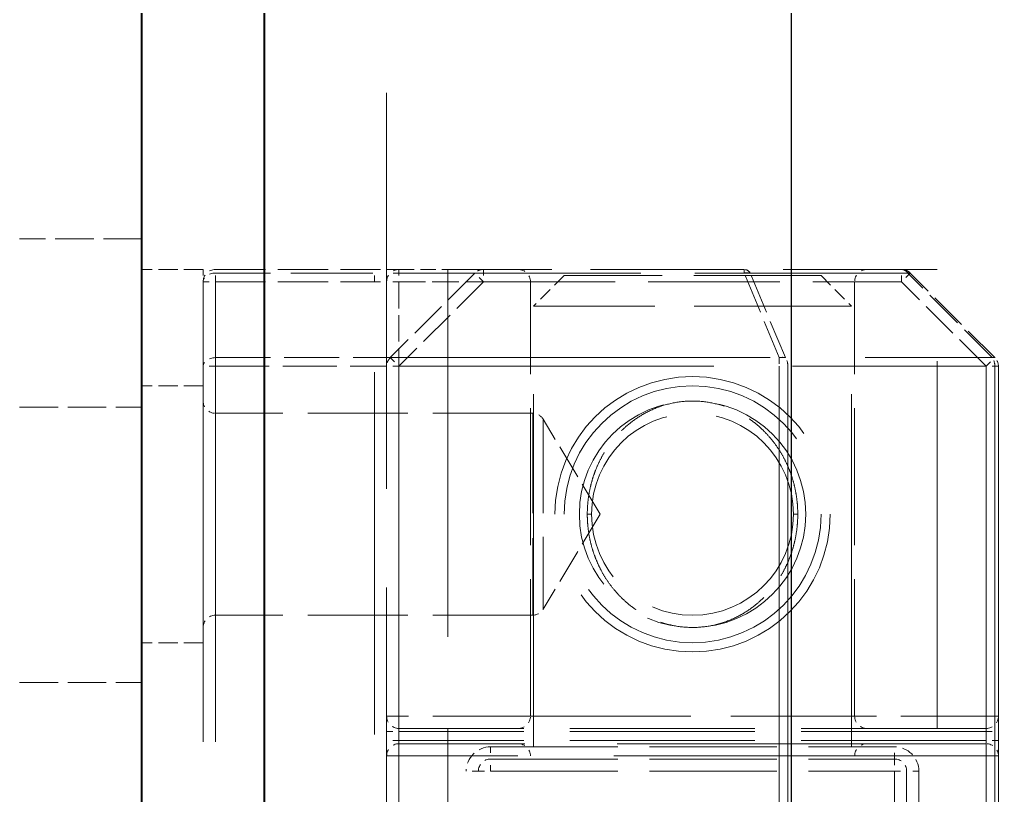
# Model space of a CAD drawing. Header units: millimetres. Extents: x 0 to 2523, y 0 to 1782.
# Drawn here: x 528.71 to 544.71, y 764.47 to 777.15 of the extents above; entities that cross this region are included whole.
import ezdxf

# ---------------------------------------------------------------- set-up
doc = ezdxf.new("R2010")
doc.units = ezdxf.units.MM
doc.header["$LTSCALE"] = 3
for name, pattern in [('CHAIN', [0.3543, 0.2362, -0.0295, 0.0591, -0.0295]), ('DASHED', [0.2067, 0.1654, -0.0413]), ('DOUBLE_DASH_CHAIN', [1.2403, 0.6614, -0.0827, 0.1654, -0.0827, 0.1654, -0.0827])]:
    doc.linetypes.add(name, pattern=pattern)
for name, color, linetype, lineweight in [('가려진 것(ISO)', 2, 'DASHED', 18), ('가려진 좁은 것(ISO)', 2, 'DASHED', 18), ('가시적인 것(ISO)', 3, 'Continuous', 40), ('단면선(ISO)', 7, 'CHAIN', 25)]:
    doc.layers.add(name, color=color, linetype=linetype, lineweight=lineweight)

# ---------------------------------------------------------------- blocks, each defined once
blk = doc.blocks.new('2dTransSection3')
at = {"layer": '단면선(ISO)', "linetype": 'DOUBLE_DASH_CHAIN', "ltscale": 5.751909}
blk.add_line((180.4422, 326.2504), (180.4422, 222.6141), dxfattribs=at)

msp = doc.modelspace()

# ---------------------------------------------------------------- linework, layer by layer
at = {"layer": '가려진 것(ISO)', "ltscale": 13.035532}
msp.add_line((534.7116, 729.0669), (534.7116, 923.0669), dxfattribs=at)
at = {"layer": '가려진 것(ISO)', "ltscale": 1.269698}
for p, q in [((530.7116, 773.5669), (528.7116, 773.5669)), ((528.7116, 770.8169), (530.7116, 770.8169)), ((528.7116, 766.3169), (530.7116, 766.3169))]:
    msp.add_line(p, q, dxfattribs=at)
at = {"layer": '가려진 것(ISO)', "ltscale": 0.634799}
for p, q in [((531.7116, 773.0669), (530.7116, 773.0669)), ((531.7116, 771.1669), (530.7116, 771.1669)), ((531.7116, 766.9669), (530.7116, 766.9669))]:
    msp.add_line(p, q, dxfattribs=at)
at = {"layer": '가려진 것(ISO)', "ltscale": 0.12688}
msp.add_line((531.7116, 773.0669), (531.7116, 772.8669), dxfattribs=at)
at = {"layer": '가려진 것(ISO)', "ltscale": 1.650637}
msp.add_line((531.9116, 773.0669), (534.5116, 773.0669), dxfattribs=at)
at = {"layer": '가려진 것(ISO)', "ltscale": 0.398819}
msp.add_line((534.9116, 773.0669), (534.5116, 773.0669), dxfattribs=at)
at = {"layer": '가려진 것(ISO)', "ltscale": 1.24153}
for p, q in [((536.1531, 773.0083), (534.7702, 771.6254)), ((544.6531, 771.6254), (543.2702, 773.0083))]:
    msp.add_line(p, q, dxfattribs=at)
at = {"layer": '가려진 것(ISO)', "ltscale": 0.507819}
msp.add_line((534.9116, 773.0669), (535.7116, 773.0669), dxfattribs=at)
at = {"layer": '가려진 것(ISO)', "ltscale": 12.094824}
for p, q in [((535.7116, 773.0669), (535.7116, 743.0669)), ((543.7116, 743.0669), (543.7116, 773.0669))]:
    msp.add_line(p, q, dxfattribs=at)
at = {"layer": '가려진 것(ISO)', "ltscale": 5.079091}
msp.add_line((543.7116, 773.0669), (535.7116, 773.0669), dxfattribs=at)
at = {"layer": '가려진 것(ISO)', "ltscale": 0.448852}
for p, q in [((537.6117, 772.9669), (537.1116, 772.4668)), ((541.8116, 772.9669), (542.3116, 772.4668))]:
    msp.add_line(p, q, dxfattribs=at)
at = {"layer": '가려진 것(ISO)', "ltscale": 4.188526}
msp.add_line((541.8116, 772.9669), (537.6117, 772.9669), dxfattribs=at)
at = {"layer": '가려진 것(ISO)', "ltscale": 15.158845}
msp.add_line((531.7116, 772.8669), (531.7116, 754.0669), dxfattribs=at)
at = {"layer": '가려진 것(ISO)', "ltscale": 4.507682}
for p, q in [((537.0616, 765.7669), (537.0616, 772.8669)), ((542.3616, 765.7669), (542.3616, 772.8669))]:
    msp.add_line(p, q, dxfattribs=at)
at = {"layer": '가려진 것(ISO)', "ltscale": 5.185843}
msp.add_line((542.3116, 772.4668), (537.1116, 772.4668), dxfattribs=at)
at = {"layer": '가려진 것(ISO)', "ltscale": 11.611019}
for p, q in [((537.1116, 743.6669), (537.1116, 772.4668)), ((542.3116, 743.6669), (542.3116, 772.4668))]:
    msp.add_line(p, q, dxfattribs=at)
at = {"layer": '가려진 것(ISO)', "ltscale": 14.424725}
msp.add_line((544.7116, 771.484), (544.7116, 744.6497), dxfattribs=at)
at = {"layer": '가려진 것(ISO)', "ltscale": 3.293022}
for p, q in [((537.0985, 770.7169), (531.9116, 770.7169)), ((537.0985, 767.4169), (531.9116, 767.4169))]:
    msp.add_line(p, q, dxfattribs=at)
at = {"layer": '가려진 것(ISO)', "ltscale": 1.150204}
for q in [(537.2699, 770.6199), (537.2699, 767.5139)]:
    msp.add_line((538.2031, 769.0669), q, dxfattribs=at)
at = {"layer": '가려진 것(ISO)', "ltscale": 6.094929}
msp.add_line((544.5116, 765.5669), (534.9116, 765.5669), dxfattribs=at)
at = {"layer": '가려진 것(ISO)', "ltscale": 12.159042}
msp.add_line((544.5116, 765.3169), (534.9116, 765.3169), dxfattribs=at)
at = {"layer": '가려진 것(ISO)', "ltscale": 4.190233}
msp.add_line((536.4116, 765.0669), (543.0116, 765.0669), dxfattribs=at)
at = {"layer": '가려진 것(ISO)', "ltscale": 11.369134}
for p, q in [((537.0616, 751.0169), (537.0616, 765.1169)), ((542.3616, 751.0169), (542.3616, 765.1169))]:
    msp.add_line(p, q, dxfattribs=at)
at = {"layer": '가려진 것(ISO)', "ltscale": 10.965973}
for p, q in [((536.2116, 751.2669), (536.2116, 764.8669)), ((543.2116, 764.8669), (543.2116, 751.2669))]:
    msp.add_line(p, q, dxfattribs=at)
at = {"layer": '가려진 것(ISO)', "ltscale": 11.399102}
msp.add_circle((539.7116, 769.0669), 2.25, dxfattribs=at)
at = {"layer": '가려진 것(ISO)', "ltscale": 10.639162}
msp.add_circle((539.7116, 769.0669), 2.1, dxfattribs=at)
at = {"layer": '가려진 것(ISO)', "ltscale": 6.582059}
msp.add_circle((539.7116, 769.0669), 1.65, dxfattribs=at)
at = {"layer": '가려진 것(ISO)', "ltscale": 0.199359}
for centre, start, end in [((531.9116, 772.8669), 90, 180), ((534.9116, 772.8669), 90, 180), ((536.8616, 772.8669), 0, 90), ((542.5616, 772.8669), 90, 180), ((531.9116, 770.9169), 180, 270), ((531.9116, 767.2169), 90, 180), ((534.9116, 765.7669), 180, 270), ((536.8616, 765.7669), 270, 0), ((542.5616, 765.7669), 180, 270), ((544.5116, 765.7669), 270, 0), ((534.9116, 765.1169), 90, 180), ((536.8616, 765.1169), 0, 90), ((542.5616, 765.1169), 90, 180), ((544.5116, 765.1169), 0, 90), ((536.4116, 764.8669), 90, 180), ((543.0116, 764.8669), 0, 90)]:
    msp.add_arc(centre, 0.2, start, end, dxfattribs=at)
at = {"layer": '가려진 것(ISO)', "ltscale": 0.09963}
for centre, start, end in [((536.2945, 772.8669), 89.99998, 134.99999), ((543.1288, 772.8669), 45.00001, 90.00002), ((534.9116, 771.484), 135.00002, 180), ((544.5116, 771.484), 0, 44.99998)]:
    msp.add_arc(centre, 0.2, start, end, dxfattribs=at)
at = {"layer": '가려진 것(ISO)', "ltscale": 0.130657}
for centre, start, end in [((537.0985, 770.5169), 31, 90), ((537.0985, 767.6169), 270, 329)]:
    msp.add_arc(centre, 0.2, start, end, dxfattribs=at)
at = {"layer": '가려진 좁은 것(ISO)', "ltscale": 0.199359}
for p, q in [((531.9116, 772.8669), (531.9116, 773.0669)), ((534.5116, 772.8669), (534.5116, 773.0669)), ((534.9116, 773.0669), (534.9116, 772.8669)), ((536.2945, 772.8669), (536.1531, 773.0083)), ((536.2945, 773.0669), (536.2945, 772.8669)), ((543.1288, 772.8669), (543.1288, 773.0669)), ((543.2702, 773.0083), (543.1288, 772.8669)), ((531.7116, 772.8669), (531.9116, 772.8669)), ((534.5116, 772.8669), (534.7116, 772.8669)), ((534.9116, 772.8669), (534.7116, 772.8669)), ((534.7702, 771.6254), (534.9116, 771.484)), ((544.5116, 771.484), (544.6531, 771.6254)), ((531.9116, 771.484), (531.7116, 771.484)), ((534.9116, 771.484), (534.7116, 771.484)), ((544.7116, 771.484), (544.5116, 771.484)), ((534.7116, 765.5169), (534.9116, 765.5169)), ((544.5116, 765.5169), (544.7116, 765.5169)), ((534.9116, 765.3669), (534.7116, 765.3669)), ((544.7116, 765.3669), (544.5116, 765.3669)), ((536.4116, 765.2669), (536.4116, 765.0669)), ((543.0116, 765.0669), (543.0116, 765.2669)), ((536.4116, 764.8669), (536.4116, 765.0669)), ((543.0116, 765.0669), (543.0116, 764.8669)), ((536.2116, 764.8669), (536.0116, 764.8669)), ((536.2116, 764.8669), (536.4116, 764.8669)), ((543.0116, 764.8669), (543.2116, 764.8669)), ((543.4116, 764.8669), (543.2116, 764.8669))]:
    msp.add_line(p, q, dxfattribs=at)
at = {"layer": '가려진 좁은 것(ISO)', "ltscale": 2.692774}
msp.add_line((536.1531, 773.0083), (531.9116, 773.0083), dxfattribs=at)
at = {"layer": '가려진 좁은 것(ISO)', "ltscale": 7.097816}
msp.add_line((543.2702, 773.0083), (536.1531, 773.0083), dxfattribs=at)
at = {"layer": '가려진 좁은 것(ISO)', "ltscale": 0.09963}
for p, q in [((540.556, 773.0083), (540.556, 773.0669)), ((541.1288, 771.6254), (541.1288, 771.484))]:
    msp.add_line(p, q, dxfattribs=at)
at = {"layer": '가려진 좁은 것(ISO)', "ltscale": 1.293692}
for p, q in [((541.1288, 771.6254), (540.556, 773.0083)), ((541.2288, 771.6254), (540.656, 773.0083)), ((544.6116, 771.6254), (543.2288, 773.0083))]:
    msp.add_line(p, q, dxfattribs=at)
at = {"layer": '가려진 좁은 것(ISO)', "ltscale": 1.650637}
msp.add_line((531.9116, 772.8669), (534.5116, 772.8669), dxfattribs=at)
at = {"layer": '가려진 좁은 것(ISO)', "ltscale": 15.158845}
msp.add_line((531.9116, 772.8669), (531.9116, 754.0669), dxfattribs=at)
at = {"layer": '가려진 좁은 것(ISO)', "ltscale": 11.933559}
msp.add_line((534.5116, 743.2669), (534.5116, 772.8669), dxfattribs=at)
at = {"layer": '가려진 좁은 것(ISO)', "ltscale": 0.877865}
for q in [(536.2945, 772.8669), (534.9116, 771.484)]:
    msp.add_line((534.9116, 772.8669), q, dxfattribs=at)
at = {"layer": '가려진 좁은 것(ISO)', "ltscale": 1.24153}
for p, q in [((536.2945, 772.8669), (534.9116, 771.484)), ((544.5116, 771.484), (543.1288, 772.8669))]:
    msp.add_line(p, q, dxfattribs=at)
at = {"layer": '가려진 좁은 것(ISO)', "ltscale": 4.338999}
msp.add_line((536.2945, 772.8669), (543.1288, 772.8669), dxfattribs=at)
at = {"layer": '가려진 좁은 것(ISO)', "ltscale": 1.814808}
msp.add_line((531.9116, 771.6254), (534.7702, 771.6254), dxfattribs=at)
at = {"layer": '가려진 좁은 것(ISO)', "ltscale": 12.517282}
msp.add_line((534.7702, 771.6254), (544.6531, 771.6254), dxfattribs=at)
at = {"layer": '가려진 좁은 것(ISO)', "ltscale": 1.777617}
msp.add_line((531.9116, 771.484), (534.7116, 771.484), dxfattribs=at)
at = {"layer": '가려진 좁은 것(ISO)', "ltscale": 14.424725}
for p, q in [((534.9116, 771.484), (534.9116, 744.6497)), ((541.1288, 771.484), (541.1288, 744.6497)), ((541.2702, 771.484), (541.2702, 744.6497)), ((544.5116, 771.484), (544.5116, 744.6497)), ((544.6531, 771.484), (544.6531, 744.6497))]:
    msp.add_line(p, q, dxfattribs=at)
at = {"layer": '가려진 좁은 것(ISO)', "ltscale": 10.377377}
msp.add_line((534.9116, 771.484), (544.5116, 771.484), dxfattribs=at)
at = {"layer": '가려진 좁은 것(ISO)', "ltscale": 3.290979}
msp.add_line((537.0985, 770.7169), (537.0985, 767.4169), dxfattribs=at)
at = {"layer": '가려진 좁은 것(ISO)', "ltscale": 3.097519}
msp.add_line((537.2699, 770.6199), (537.2699, 767.5139), dxfattribs=at)
at = {"layer": '가려진 좁은 것(ISO)', "ltscale": 3.21311}
for p, q in [((537.0616, 765.7669), (534.7116, 765.7669)), ((544.7116, 765.7669), (542.3616, 765.7669))]:
    msp.add_line(p, q, dxfattribs=at)
at = {"layer": '가려진 좁은 것(ISO)', "ltscale": 5.285573}
msp.add_line((537.0616, 765.7669), (542.3616, 765.7669), dxfattribs=at)
at = {"layer": '가려진 좁은 것(ISO)', "ltscale": 6.094929}
for p, q in [((544.5116, 765.5169), (534.9116, 765.5169)), ((544.5116, 765.3669), (534.9116, 765.3669))]:
    msp.add_line(p, q, dxfattribs=at)
at = {"layer": '가려진 좁은 것(ISO)', "ltscale": 4.190233}
for p, q in [((536.4116, 765.2669), (543.0116, 765.2669)), ((536.4116, 764.8669), (543.0116, 764.8669))]:
    msp.add_line(p, q, dxfattribs=at)
at = {"layer": '가려진 좁은 것(ISO)', "ltscale": 12.665669}
msp.add_line((544.7116, 765.1169), (534.7116, 765.1169), dxfattribs=at)
at = {"layer": '가려진 좁은 것(ISO)', "ltscale": 10.965973}
for p, q in [((536.0116, 751.2669), (536.0116, 764.8669)), ((536.4116, 751.2669), (536.4116, 764.8669)), ((543.0116, 764.8669), (543.0116, 751.2669)), ((543.4116, 764.8669), (543.4116, 751.2669))]:
    msp.add_line(p, q, dxfattribs=at)
at = {"layer": '가려진 좁은 것(ISO)', "ltscale": 7.379896}
msp.add_circle((539.7116, 769.0669), 1.85, dxfattribs=at)
at = {"layer": '가려진 좁은 것(ISO)', "ltscale": 0.398819}
for centre, start, end in [((536.4116, 764.8669), 90, 180), ((543.0116, 764.8669), 0, 90)]:
    msp.add_arc(centre, 0.4, start, end, dxfattribs=at)
at = {"layer": '가려진 좁은 것(ISO)', "ltscale": 0.199359}
for centre in [(531.9116, 772.8669), (531.9116, 771.484)]:
    msp.add_ellipse(centre, major_axis=(-0.2, 0), ratio=0.7071068, start_param=4.712389, end_param=6.2831853, dxfattribs=at)
at = {"layer": '가려진 좁은 것(ISO)', "ltscale": 0.09963}
for centre, major_axis, start_param, end_param in [((540.556, 772.8669), (0, 0.2), 5.4977871, 6.2831853), ((543.1288, 772.8669), (0, 0.2), 5.4977871, 6.2831853), ((541.1288, 771.484), (0, 0.2), 4.712389, 5.4977871), ((544.5116, 771.484), (0, -0.2), 1.5707963, 2.3561945)]:
    msp.add_ellipse(centre, major_axis=major_axis, ratio=0.7071068, start_param=start_param, end_param=end_param, dxfattribs=at)
at = {"layer": '가려진 좁은 것(ISO)', "ltscale": 0.069489}
for centre, major_axis, ratio, start_param, end_param in [((540.556, 772.8669), (-0.1848, -0.0765), 0.6785983, 3.8903464, 4.4383748), ((543.1288, 772.8669), (0.1414, 0.1414), 0.2810846, 0, 0.5480284), ((541.1288, 771.484), (-0.1848, -0.0765), 0.6785983, 3.8903464, 4.4383748), ((544.5116, 771.484), (0.1414, 0.1414), 0.2810846, 0, 0.5480284)]:
    msp.add_ellipse(centre, major_axis=major_axis, ratio=ratio, start_param=start_param, end_param=end_param, dxfattribs=at)
at = {"layer": '가려진 좁은 것(ISO)', "ltscale": 0.109657}
for centre, major_axis, start_param, end_param in [((537.8616, 769.0669), (0.2, 0), 5.4200726, 6.2853031), ((541.5616, 769.0669), (-0.2, 0), 5.4227473, 6.2897951)]:
    msp.add_ellipse(centre, major_axis=major_axis, ratio=0.00001, start_param=start_param, end_param=end_param, dxfattribs=at)
at = {"layer": '가려진 좁은 것(ISO)', "ltscale": 3.67114}
for points in [[(541.4318, 769.0669), (541.4318, 769.1162), (541.43, 769.166), (541.4262, 769.2164), (541.4224, 769.2669), (541.4166, 769.3182), (541.4087, 769.3691), (541.4009, 769.4201), (541.391, 769.4709), (541.3793, 769.5205), (541.3676, 769.5702), (541.3541, 769.6187), (541.3395, 769.6649), (541.3248, 769.711), (541.309, 769.7549), (541.2915, 769.7987), (541.274, 769.8425), (541.2547, 769.8863), (541.2321, 769.932), (541.2096, 769.9777), (541.1838, 770.0255), (541.1547, 770.0737), (541.1256, 770.122), (541.0932, 770.1708), (541.0567, 770.2201), (541.0201, 770.2694), (540.9794, 770.3193), (540.9333, 770.3692), (540.8873, 770.4192), (540.8359, 770.4693), (540.7781, 770.5185), (540.7202, 770.5676), (540.6559, 770.6159), (540.583, 770.662), (540.51, 770.7081), (540.4283, 770.752), (540.3378, 770.7899), (540.2473, 770.8279), (540.148, 770.8598), (540.0456, 770.8817), (539.9432, 770.9035), (539.8378, 770.9154), (539.732, 770.9167), (539.6263, 770.9181), (539.5203, 770.9089), (539.4166, 770.8894), (539.3129, 770.8699), (539.2115, 770.84), (539.1184, 770.8034), (539.0254, 770.7667), (538.9406, 770.7232), (538.8648, 770.6772), (538.7891, 770.6311), (538.7222, 770.5824), (538.6623, 770.5327), (538.6023, 770.483), (538.5491, 770.4323), (538.5015, 770.3817), (538.4539, 770.331), (538.4118, 770.2803), (538.3741, 770.2301), (538.3364, 770.18), (538.303, 770.1303), (538.2731, 770.0812), (538.2432, 770.0321), (538.2167, 769.9836), (538.1935, 769.9368), (538.1703, 769.89), (538.1504, 769.845), (538.1325, 769.8005), (538.1147, 769.7561), (538.0989, 769.7122), (538.0843, 769.6663), (538.0697, 769.6205), (538.0563, 769.5727), (538.0446, 769.5232), (538.0329, 769.4738), (538.0229, 769.4228), (538.015, 769.3715), (538.007, 769.3202), (538.0011, 769.2687), (537.9972, 769.2178), (537.9933, 769.1669), (537.9915, 769.1167), (537.9915, 769.0669)], [(537.9915, 769.0669), (537.9915, 769.0176), (537.9933, 768.9679), (537.9971, 768.9174), (538.0009, 768.867), (538.0067, 768.8159), (538.0145, 768.7649), (538.0224, 768.714), (538.0322, 768.6633), (538.0439, 768.6137), (538.0555, 768.5641), (538.069, 768.5157), (538.0836, 768.4695), (538.0982, 768.4234), (538.114, 768.3795), (538.1315, 768.3358), (538.149, 768.292), (538.1682, 768.2483), (538.1907, 768.2026), (538.2132, 768.157), (538.2389, 768.1093), (538.2679, 768.061), (538.2969, 768.0128), (538.3293, 767.9641), (538.3657, 767.9148), (538.4022, 767.8655), (538.4428, 767.8157), (538.4888, 767.7658), (538.5347, 767.7158), (538.586, 767.6658), (538.6436, 767.6166), (538.7013, 767.5675), (538.7654, 767.5192), (538.8382, 767.4731), (538.911, 767.427), (538.9924, 767.383), (539.0827, 767.3449), (539.173, 767.3069), (539.2722, 767.2748), (539.3746, 767.2527), (539.4769, 767.2307), (539.5823, 767.2186), (539.6881, 767.217), (539.7938, 767.2155), (539.8998, 767.2244), (540.0036, 767.2437), (540.1074, 767.263), (540.2089, 767.2927), (540.3022, 767.3293), (540.3954, 767.3659), (540.4804, 767.4093), (540.5564, 767.4553), (540.6324, 767.5013), (540.6994, 767.55), (540.7595, 767.5997), (540.8197, 767.6494), (540.8729, 767.7002), (540.9207, 767.7509), (540.9684, 767.8016), (541.0106, 767.8523), (541.0484, 767.9025), (541.0862, 767.9527), (541.1196, 768.0024), (541.1496, 768.0515), (541.1796, 768.1007), (541.2061, 768.1493), (541.2294, 768.1961), (541.2526, 768.243), (541.2726, 768.288), (541.2905, 768.3325), (541.3084, 768.377), (541.3242, 768.4209), (541.3388, 768.4668), (541.3534, 768.5127), (541.3668, 768.5606), (541.3786, 768.61), (541.3903, 768.6595), (541.4003, 768.7106), (541.4083, 768.7619), (541.4163, 768.8133), (541.4222, 768.8649), (541.4261, 768.9158), (541.43, 768.9667), (541.4318, 769.017), (541.4318, 769.0669)]]:
    msp.add_open_spline(points, degree=3, knots=[0, 0, 0, 0, 0.0357143, 0.0357143, 0.0357143, 0.0714286, 0.0714286, 0.0714286, 0.1071429, 0.1071429, 0.1071429, 0.1428571, 0.1428571, 0.1428571, 0.1785714, 0.1785714, 0.1785714, 0.2142857, 0.2142857, 0.2142857, 0.25, 0.25, 0.25, 0.2857143, 0.2857143, 0.2857143, 0.3214286, 0.3214286, 0.3214286, 0.3571429, 0.3571429, 0.3571429, 0.3928571, 0.3928571, 0.3928571, 0.4285714, 0.4285714, 0.4285714, 0.4642857, 0.4642857, 0.4642857, 0.5, 0.5, 0.5, 0.5357143, 0.5357143, 0.5357143, 0.5714286, 0.5714286, 0.5714286, 0.6071429, 0.6071429, 0.6071429, 0.6428571, 0.6428571, 0.6428571, 0.6785714, 0.6785714, 0.6785714, 0.7142857, 0.7142857, 0.7142857, 0.75, 0.75, 0.75, 0.7857143, 0.7857143, 0.7857143, 0.8214286, 0.8214286, 0.8214286, 0.8571429, 0.8571429, 0.8571429, 0.8928571, 0.8928571, 0.8928571, 0.9285714, 0.9285714, 0.9285714, 0.9642857, 0.9642857, 0.9642857, 1, 1, 1, 1], dxfattribs=at)
at = {"layer": '가시적인 것(ISO)'}
for p, q in [((530.7116, 551.0669), (530.7116, 1101.0669)), ((532.7116, 925.0669), (532.7116, 727.0669))]:
    msp.add_line(p, q, dxfattribs=at)

# ---------------------------------------------------------------- block references
at = {"layer": '단면선(ISO)', "xscale": 3, "yscale": 3, "zscale": 3}
msp.add_blockref('2dTransSection3', (0, 0), dxfattribs=at)

doc.saveas('drawing.dxf')
